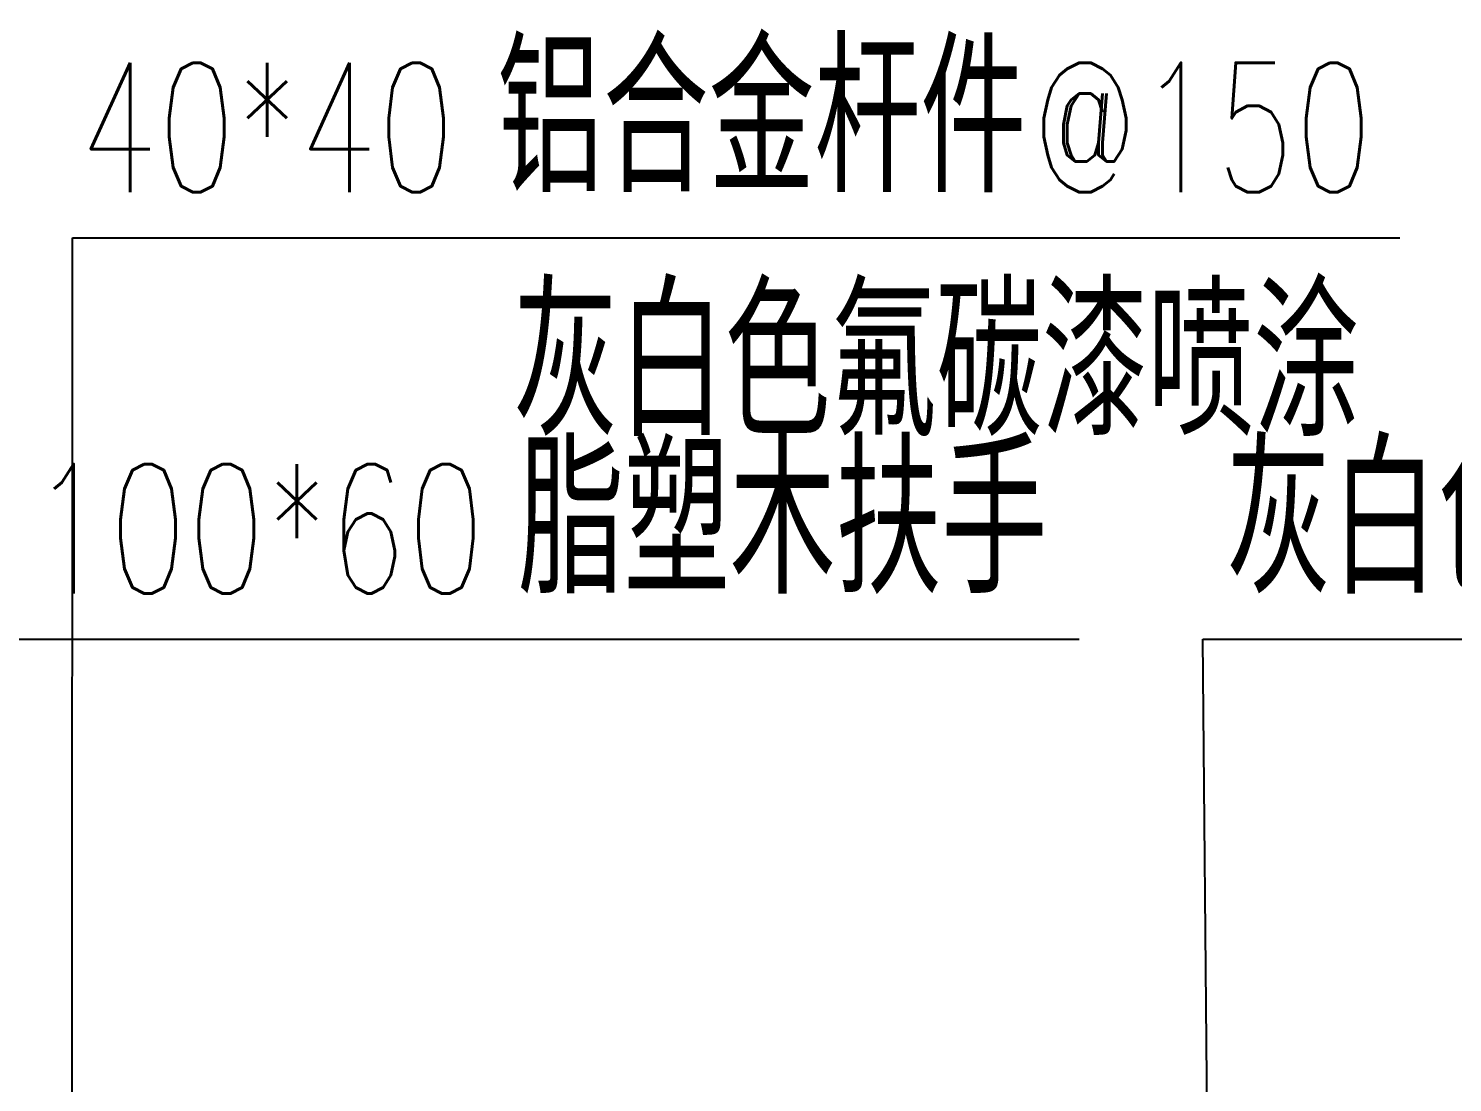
# Model space of a CAD drawing. Extents: x 396092 to 455492, y 17293 to 132793.
# Drawn here: x 401990 to 403625, y 40459 to 41670 of the extents above; entities that cross this region are included whole.
import ezdxf

# ---------------------------------------------------------------- set-up
doc = ezdxf.new("R2010")
doc.units = 0
doc.header["$LTSCALE"] = 1000
doc.header["$MEASUREMENT"] = 0
doc.layers.add('DIM_LEAD', color=3, linetype='Continuous')
doc.layers.add('PUB_TEXT', color=7, linetype='Continuous')
doc.styles.add('_TCH_DIM', font='SIMPLEX', dxfattribs={"bigfont": 'GBCBIG'})

msp = doc.modelspace()

# ---------------------------------------------------------------- linework, layer by layer
at = {"layer": 'DIM_LEAD'}
for p, q in [((402039.8, 39497.3), (402040.4, 41429.5)), ((402040.4, 41429.5), (403564.9, 41429.5)), ((401861.1, 40968.4), (403196.6, 40968.4)), ((403347.7, 40006.4), (403338.4, 40968.4)), ((403338.4, 40968.4), (404264.9, 40968.4))]:
    msp.add_line(p, q, dxfattribs=at)

# ---------------------------------------------------------------- texts
at = {"layer": 'PUB_TEXT', "style": '_TCH_DIM'}
for s, p in [('铝合金杆件', (402528, 41482)), ('灰白色氟碳漆喷涂', (402546.2, 41202)), ('脂塑木扶手', (402552.1, 41020.9)), ('灰白色穿孔铝板', (403365.3, 41020.9))]:
    msp.add_text(s, height=168.79, dxfattribs=at).set_placement(p)
at = {"layer": 'PUB_TEXT', "style": '_TCH_DIM', "width": 0.705882}
for s, p in [('40*40', (402048, 41482)), ('@150', (403142.4, 41482)), ('100*60', (401992.1, 41020.9))]:
    msp.add_text(s, height=148.75, dxfattribs=at).set_placement(p)

doc.saveas('drawing.dxf')
